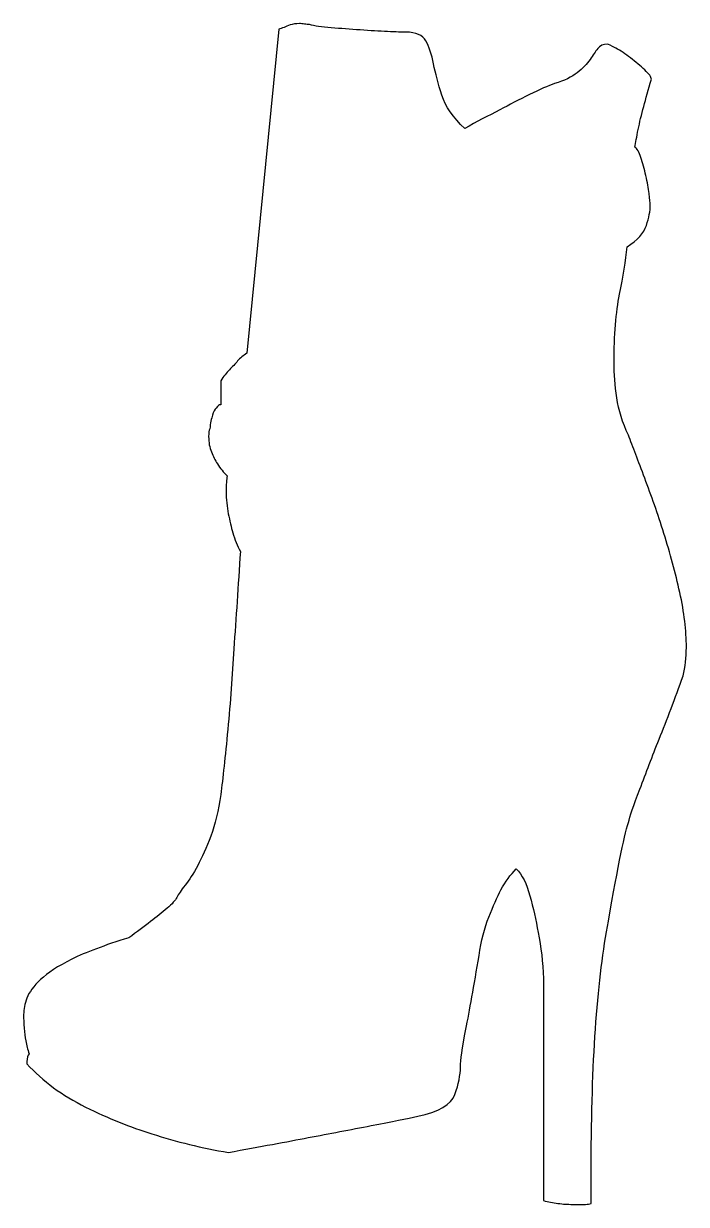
# Model space of a CAD drawing. Header units: centimetres. Extents: x -4.3 to 4.3, y -7.6 to 7.6.
import ezdxf

# ---------------------------------------------------------------- set-up
doc = ezdxf.new("R2010")
doc.units = ezdxf.units.CM
doc.header["$MEASUREMENT"] = 0
doc.layers.add('Camada 1', color=7, linetype='Continuous')

msp = doc.modelspace()

# ---------------------------------------------------------------- linework, layer by layer
at = {"layer": 'Camada 1'}
msp.add_open_spline([(3.53657, 2.31671), (3.59311, 2.16555), (3.66391, 1.97905), (3.74885, 1.75717), (3.74885, 1.75717), (3.83378, 1.53505), (3.91662, 1.29672), (3.9969, 1.0416), (3.9969, 1.0416), (4.07715, 0.78649), (4.14557, 0.53154), (4.20224, 0.27661), (4.20224, 0.27661), (4.25894, 0.0215), (4.28733, -0.21459), (4.28733, -0.43168), (4.28733, -0.43168), (4.28733, -0.56405), (4.2732, -0.68679), (4.24465, -0.80014), (4.24465, -0.80014), (4.14077, -1.09285), (4.0369, -1.36682), (3.93316, -1.62172), (3.93316, -1.62172), (3.84823, -1.83902), (3.76571, -2.05392), (3.68527, -2.26643), (3.68527, -2.26643), (3.605, -2.47892), (3.55554, -2.62296), (3.5366, -2.69849), (3.5366, -2.69849), (3.4799, -2.8779), (3.3855, -3.35026), (3.25336, -4.11525), (3.25336, -4.11525), (3.12107, -4.88035), (3.05505, -5.91926), (3.05505, -7.23212), (3.05505, -7.23212), (3.05505, -7.23212), (3.05505, -7.62876), (3.05505, -7.62876), (3.05505, -7.62876), (3.03584, -7.63691), (3.01195, -7.64106), (2.98356, -7.64106), (2.98356, -7.64106), (2.98356, -7.64106), (2.81198, -7.64107), (2.81198, -7.64107), (2.81198, -7.64107), (2.75475, -7.64107), (2.69268, -7.63692), (2.62614, -7.62877), (2.62614, -7.62877), (2.55944, -7.62057), (2.49753, -7.60829), (2.4403, -7.59186), (2.4403, -7.59186), (2.4403, -7.59186), (2.44029, -4.71592), (2.44029, -4.71592), (2.44029, -4.71592), (2.43069, -4.50809), (2.40706, -4.30986), (2.36946, -4.12085), (2.36946, -4.12085), (2.34107, -3.96043), (2.30572, -3.80234), (2.26318, -3.64629), (2.26318, -3.64629), (2.22077, -3.49053), (2.16184, -3.37485), (2.08623, -3.29918), (2.08623, -3.29918), (2.01061, -3.37485), (1.94447, -3.4646), (1.88808, -3.56834), (1.88808, -3.56834), (1.84072, -3.66282), (1.7887, -3.78099), (1.73206, -3.92254), (1.73206, -3.92254), (1.67536, -4.06436), (1.63297, -4.22954), (1.60472, -4.41842), (1.60472, -4.41842), (1.53857, -4.8153), (1.4819, -5.13399), (1.4347, -5.37489), (1.4347, -5.37489), (1.3875, -5.61574), (1.36403, -5.7787), (1.36403, -5.86358), (1.36403, -5.86358), (1.36403, -5.96753), (1.3404, -6.0857), (1.29307, -6.21783), (1.29307, -6.21783), (1.24587, -6.34975), (1.08529, -6.44434), (0.81155, -6.50099), (0.81155, -6.50099), (0.67939, -6.52941), (0.47855, -6.56954), (0.20944, -6.62164), (0.20944, -6.62164), (-0.05967, -6.67329), (-0.33116, -6.72538), (-0.60492, -6.7774), (-0.60492, -6.7774), (-0.87882, -6.82913), (-1.22338, -6.89286), (-1.63878, -6.96856), (-1.63878, -6.96856), (-1.97882, -6.91189), (-2.30913, -6.83161), (-2.63025, -6.72766), (-2.63025, -6.72766), (-2.90417, -6.64281), (-3.18979, -6.52697), (-3.48716, -6.38076), (-3.48716, -6.38076), (-3.78461, -6.23415), (-4.03716, -6.04757), (-4.24491, -5.82095), (-4.24491, -5.82095), (-4.24491, -5.82095), (-4.24491, -5.79269), (-4.24491, -5.79269), (-4.24491, -5.79269), (-4.24491, -5.74544), (-4.23546, -5.71242), (-4.21652, -5.69355), (-4.21652, -5.69355), (-4.23546, -5.63688), (-4.24973, -5.58028), (-4.25893, -5.52358), (-4.25893, -5.52358), (-4.26853, -5.47633), (-4.2756, -5.42211), (-4.28028, -5.36065), (-4.28028, -5.36065), (-4.28507, -5.29914), (-4.28732, -5.24022), (-4.28732, -5.18354), (-4.28732, -5.18354), (-4.28732, -5.11745), (-4.27332, -5.04657), (-4.24491, -4.97089), (-4.24491, -4.97089), (-4.21665, -4.89535), (-4.1577, -4.81505), (-4.06796, -4.73012), (-4.06796, -4.73012), (-3.97821, -4.64524), (-3.84351, -4.55782), (-3.66415, -4.46816), (-3.66415, -4.46816), (-3.48466, -4.37841), (-3.23915, -4.28621), (-2.92766, -4.19172), (-2.92766, -4.19172), (-2.82392, -4.11618), (-2.72935, -4.04538), (-2.64429, -3.97923), (-2.64429, -3.97923), (-2.56896, -3.92253), (-2.498, -3.86588), (-2.43201, -3.80918), (-2.43201, -3.80918), (-2.36586, -3.75259), (-2.32332, -3.7053), (-2.30437, -3.66744), (-2.30437, -3.66744), (-2.28558, -3.62984), (-2.25024, -3.57775), (-2.19838, -3.51168), (-2.19838, -3.51168), (-2.14652, -3.44561), (-2.0921, -3.36066), (-2.03556, -3.2567), (-2.03556, -3.2567), (-1.97889, -3.15282), (-1.92221, -3.02527), (-1.86554, -2.87403), (-1.86554, -2.87403), (-1.80887, -2.72309), (-1.76632, -2.54367), (-1.7379, -2.33576), (-1.7379, -2.33576), (-1.70964, -2.12793), (-1.67895, -1.8471), (-1.64588, -1.49285), (-1.64588, -1.49285), (-1.61281, -1.1386), (-1.58693, -0.79147), (-1.56785, -0.4515), (-1.56785, -0.4515), (-1.53959, -0.055), (-1.51147, 0.36535), (-1.48292, 0.80927), (-1.48292, 0.80927), (-1.52081, 0.88481), (-1.55388, 0.96511), (-1.58214, 1.05017), (-1.58214, 1.05017), (-1.60093, 1.12566), (-1.62003, 1.20826), (-1.63881, 1.29801), (-1.63881, 1.29801), (-1.6576, 1.38768), (-1.66707, 1.48449), (-1.66707, 1.58865), (-1.66707, 1.58865), (-1.66707, 1.67353), (-1.66241, 1.73959), (-1.65278, 1.78688), (-1.65278, 1.78688), (-1.69998, 1.83416), (-1.74266, 1.88605), (-1.78042, 1.94272), (-1.78042, 1.94272), (-1.80884, 1.98992), (-1.83469, 2.04181), (-1.85829, 2.09848), (-1.85829, 2.09848), (-1.88202, 2.15515), (-1.89361, 2.22122), (-1.89361, 2.29692), (-1.89361, 2.29692), (-1.89361, 2.3442), (-1.88909, 2.37727), (-1.87948, 2.39609), (-1.87948, 2.39609), (-1.87001, 2.47163), (-1.85829, 2.53058), (-1.84416, 2.57326), (-1.84416, 2.57326), (-1.82987, 2.61567), (-1.81334, 2.64642), (-1.79455, 2.66541), (-1.79455, 2.66541), (-1.77576, 2.69367), (-1.75666, 2.70788), (-1.73788, 2.70788), (-1.73788, 2.70788), (-1.73788, 2.70788), (-1.73788, 3.01945), (-1.73788, 3.01945), (-1.73788, 3.01945), (-1.70028, 3.07612), (-1.66239, 3.1234), (-1.62453, 3.16119), (-1.62453, 3.16119), (-1.58693, 3.19887), (-1.55132, 3.23673), (-1.51838, 3.27454), (-1.51838, 3.27454), (-1.48531, 3.31222), (-1.44517, 3.34529), (-1.39781, 3.37371), (-1.39781, 3.37371), (-1.39781, 3.37371), (-0.98715, 7.56728), (-0.98715, 7.56728), (-0.98715, 7.56728), (-0.96836, 7.57535), (-0.9449, 7.5836), (-0.91648, 7.59189), (-0.91648, 7.59189), (-0.89769, 7.60263), (-0.87153, 7.61359), (-0.83845, 7.62454), (-0.83845, 7.62454), (-0.80554, 7.63549), (-0.7654, 7.64107), (-0.71807, 7.64107), (-0.71807, 7.64107), (-0.69928, 7.64107), (-0.67806, 7.63895), (-0.65446, 7.63485), (-0.65446, 7.63485), (-0.63086, 7.6307), (-0.60951, 7.62879), (-0.59072, 7.62879), (-0.59072, 7.62879), (-0.52457, 7.60993), (-0.4303, 7.59593), (-0.30762, 7.58654), (-0.30762, 7.58654), (-0.1848, 7.57707), (-0.05973, 7.56768), (0.06777, 7.55849), (0.06777, 7.55849), (0.19541, 7.54902), (0.31328, 7.54195), (0.42213, 7.53735), (0.42213, 7.53735), (0.53069, 7.53269), (0.6084, 7.53042), (0.6556, 7.53042), (0.6556, 7.53042), (0.78789, 7.53042), (0.8751, 7.49253), (0.91764, 7.41707), (0.91764, 7.41707), (0.96016, 7.3414), (0.99323, 7.24223), (1.01683, 7.11949), (1.01683, 7.11949), (1.04046, 6.99672), (1.07578, 6.86205), (1.12298, 6.71568), (1.12298, 6.71568), (1.17034, 6.56934), (1.2694, 6.42522), (1.42035, 6.28362), (1.42035, 6.28362), (1.57145, 6.36855), (1.72253, 6.44885), (1.87377, 6.52452), (1.87377, 6.52452), (1.99633, 6.59059), (2.12393, 6.65668), (2.25609, 6.72283), (2.25609, 6.72283), (2.38822, 6.7889), (2.49734, 6.83618), (2.58327, 6.86459), (2.58327, 6.86459), (2.70707, 6.90224), (2.80489, 6.94947), (2.87638, 7.00614), (2.87638, 7.00614), (2.94776, 7.06281), (3.00232, 7.11949), (3.04047, 7.17616), (3.04047, 7.17616), (3.07849, 7.23283), (3.11143, 7.28011), (3.13998, 7.31792), (3.13998, 7.31792), (3.16837, 7.35557), (3.21078, 7.37459), (3.26746, 7.37459), (3.26746, 7.37459), (3.27691, 7.37459), (3.31225, 7.35805), (3.37374, 7.32506), (3.37374, 7.32506), (3.43494, 7.29199), (3.49884, 7.24939), (3.56485, 7.1975), (3.56485, 7.1975), (3.631, 7.1454), (3.69246, 7.09333), (3.74916, 7.04148), (3.74916, 7.04148), (3.80554, 6.98967), (3.83396, 6.94946), (3.83396, 6.92128), (3.83396, 6.92128), (3.7962, 6.78894), (3.76313, 6.67077), (3.73487, 6.56703), (3.73487, 6.56703), (3.70648, 6.46308), (3.68285, 6.36402), (3.66391, 6.26945), (3.66391, 6.26945), (3.64512, 6.17497), (3.631, 6.09943), (3.6215, 6.04275), (3.6215, 6.04275), (3.64992, 6.02396), (3.67592, 5.97901), (3.69953, 5.90834), (3.69953, 5.90834), (3.723, 5.83741), (3.74432, 5.75946), (3.76311, 5.6745), (3.76311, 5.6745), (3.78192, 5.58941), (3.79618, 5.51138), (3.80579, 5.44074), (3.80579, 5.44074), (3.81513, 5.36986), (3.81992, 5.32033), (3.81992, 5.29207), (3.81992, 5.29207), (3.81992, 5.21637), (3.80325, 5.12895), (3.77018, 5.02981), (3.77018, 5.02981), (3.73711, 4.93072), (3.65456, 4.83852), (3.52242, 4.75358), (3.52242, 4.75358), (3.50361, 4.57417), (3.47054, 4.36866), (3.4232, 4.13737), (3.4232, 4.13737), (3.376, 3.90586), (3.35237, 3.61082), (3.35237, 3.25197), (3.35237, 3.25197), (3.35237, 3.11015), (3.36409, 2.95897), (3.38772, 2.79842), (3.38772, 2.79842), (3.41134, 2.63772), (3.46095, 2.47731), (3.53657, 2.31671)], degree=3, knots=[0, 0, 0, 0, 0.00952381, 0.00952381, 0.00952381, 0.00952381, 0.01904762, 0.01904762, 0.01904762, 0.01904762, 0.02857143, 0.02857143, 0.02857143, 0.02857143, 0.03809524, 0.03809524, 0.03809524, 0.03809524, 0.04761905, 0.04761905, 0.04761905, 0.04761905, 0.05714286, 0.05714286, 0.05714286, 0.05714286, 0.06666667, 0.06666667, 0.06666667, 0.06666667, 0.07619048, 0.07619048, 0.07619048, 0.07619048, 0.08571429, 0.08571429, 0.08571429, 0.08571429, 0.0952381, 0.0952381, 0.0952381, 0.0952381, 0.1047619, 0.1047619, 0.1047619, 0.1047619, 0.11428571, 0.11428571, 0.11428571, 0.11428571, 0.12380952, 0.12380952, 0.12380952, 0.12380952, 0.13333333, 0.13333333, 0.13333333, 0.13333333, 0.14285714, 0.14285714, 0.14285714, 0.14285714, 0.15238095, 0.15238095, 0.15238095, 0.15238095, 0.16190476, 0.16190476, 0.16190476, 0.16190476, 0.17142857, 0.17142857, 0.17142857, 0.17142857, 0.18095238, 0.18095238, 0.18095238, 0.18095238, 0.19047619, 0.19047619, 0.19047619, 0.19047619, 0.2, 0.2, 0.2, 0.2, 0.20952381, 0.20952381, 0.20952381, 0.20952381, 0.21904762, 0.21904762, 0.21904762, 0.21904762, 0.22857143, 0.22857143, 0.22857143, 0.22857143, 0.23809524, 0.23809524, 0.23809524, 0.23809524, 0.24761905, 0.24761905, 0.24761905, 0.24761905, 0.25714286, 0.25714286, 0.25714286, 0.25714286, 0.26666667, 0.26666667, 0.26666667, 0.26666667, 0.27619048, 0.27619048, 0.27619048, 0.27619048, 0.28571429, 0.28571429, 0.28571429, 0.28571429, 0.2952381, 0.2952381, 0.2952381, 0.2952381, 0.3047619, 0.3047619, 0.3047619, 0.3047619, 0.31428571, 0.31428571, 0.31428571, 0.31428571, 0.32380952, 0.32380952, 0.32380952, 0.32380952, 0.33333333, 0.33333333, 0.33333333, 0.33333333, 0.34285714, 0.34285714, 0.34285714, 0.34285714, 0.35238095, 0.35238095, 0.35238095, 0.35238095, 0.36190476, 0.36190476, 0.36190476, 0.36190476, 0.37142857, 0.37142857, 0.37142857, 0.37142857, 0.38095238, 0.38095238, 0.38095238, 0.38095238, 0.39047619, 0.39047619, 0.39047619, 0.39047619, 0.4, 0.4, 0.4, 0.4, 0.40952381, 0.40952381, 0.40952381, 0.40952381, 0.41904762, 0.41904762, 0.41904762, 0.41904762, 0.42857143, 0.42857143, 0.42857143, 0.42857143, 0.43809524, 0.43809524, 0.43809524, 0.43809524, 0.44761905, 0.44761905, 0.44761905, 0.44761905, 0.45714286, 0.45714286, 0.45714286, 0.45714286, 0.46666667, 0.46666667, 0.46666667, 0.46666667, 0.47619048, 0.47619048, 0.47619048, 0.47619048, 0.48571429, 0.48571429, 0.48571429, 0.48571429, 0.4952381, 0.4952381, 0.4952381, 0.4952381, 0.5047619, 0.5047619, 0.5047619, 0.5047619, 0.51428571, 0.51428571, 0.51428571, 0.51428571, 0.52380952, 0.52380952, 0.52380952, 0.52380952, 0.53333333, 0.53333333, 0.53333333, 0.53333333, 0.54285714, 0.54285714, 0.54285714, 0.54285714, 0.55238095, 0.55238095, 0.55238095, 0.55238095, 0.56190476, 0.56190476, 0.56190476, 0.56190476, 0.57142857, 0.57142857, 0.57142857, 0.57142857, 0.58095238, 0.58095238, 0.58095238, 0.58095238, 0.59047619, 0.59047619, 0.59047619, 0.59047619, 0.6, 0.6, 0.6, 0.6, 0.60952381, 0.60952381, 0.60952381, 0.60952381, 0.61904762, 0.61904762, 0.61904762, 0.61904762, 0.62857143, 0.62857143, 0.62857143, 0.62857143, 0.63809524, 0.63809524, 0.63809524, 0.63809524, 0.64761905, 0.64761905, 0.64761905, 0.64761905, 0.65714286, 0.65714286, 0.65714286, 0.65714286, 0.66666667, 0.66666667, 0.66666667, 0.66666667, 0.67619048, 0.67619048, 0.67619048, 0.67619048, 0.68571429, 0.68571429, 0.68571429, 0.68571429, 0.6952381, 0.6952381, 0.6952381, 0.6952381, 0.7047619, 0.7047619, 0.7047619, 0.7047619, 0.71428571, 0.71428571, 0.71428571, 0.71428571, 0.72380952, 0.72380952, 0.72380952, 0.72380952, 0.73333333, 0.73333333, 0.73333333, 0.73333333, 0.74285714, 0.74285714, 0.74285714, 0.74285714, 0.75238095, 0.75238095, 0.75238095, 0.75238095, 0.76190476, 0.76190476, 0.76190476, 0.76190476, 0.77142857, 0.77142857, 0.77142857, 0.77142857, 0.78095238, 0.78095238, 0.78095238, 0.78095238, 0.79047619, 0.79047619, 0.79047619, 0.79047619, 0.8, 0.8, 0.8, 0.8, 0.80952381, 0.80952381, 0.80952381, 0.80952381, 0.81904762, 0.81904762, 0.81904762, 0.81904762, 0.82857143, 0.82857143, 0.82857143, 0.82857143, 0.83809524, 0.83809524, 0.83809524, 0.83809524, 0.84761905, 0.84761905, 0.84761905, 0.84761905, 0.85714286, 0.85714286, 0.85714286, 0.85714286, 0.86666667, 0.86666667, 0.86666667, 0.86666667, 0.87619048, 0.87619048, 0.87619048, 0.87619048, 0.88571429, 0.88571429, 0.88571429, 0.88571429, 0.8952381, 0.8952381, 0.8952381, 0.8952381, 0.9047619, 0.9047619, 0.9047619, 0.9047619, 0.91428571, 0.91428571, 0.91428571, 0.91428571, 0.92380952, 0.92380952, 0.92380952, 0.92380952, 0.93333333, 0.93333333, 0.93333333, 0.93333333, 0.94285714, 0.94285714, 0.94285714, 0.94285714, 0.95238095, 0.95238095, 0.95238095, 0.95238095, 0.96190476, 0.96190476, 0.96190476, 0.96190476, 0.97142857, 0.97142857, 0.97142857, 0.97142857, 0.98095238, 0.98095238, 0.98095238, 0.98095238, 1, 1, 1, 1], dxfattribs=at)

doc.saveas('drawing.dxf')
